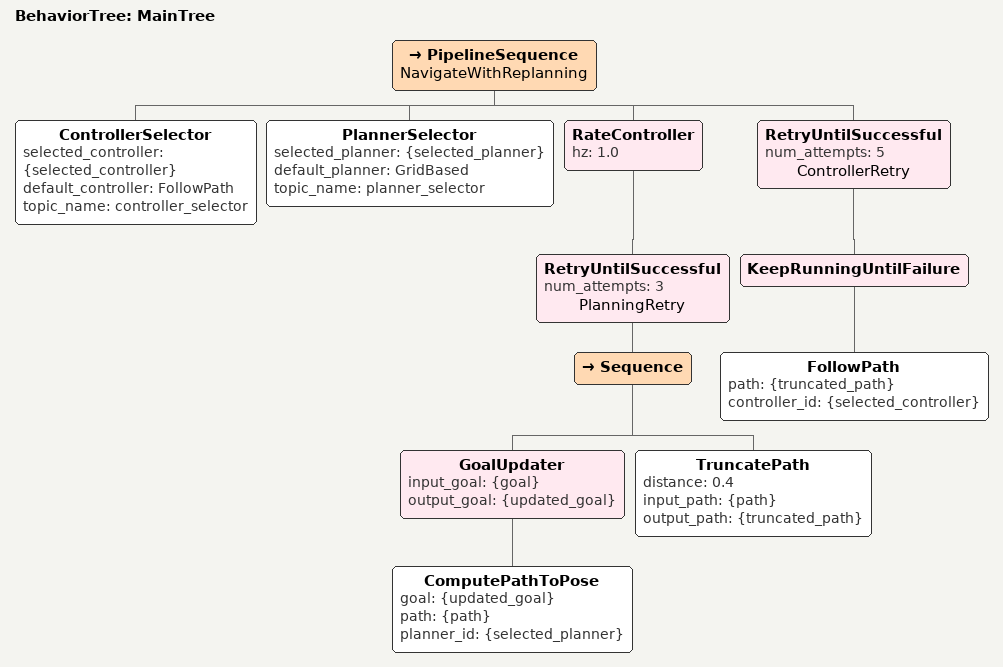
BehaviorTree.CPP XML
<root BTCPP_format="4" main_tree_to_execute="MainTree">
  <BehaviorTree ID="MainTree">
    <PipelineSequence name="NavigateWithReplanning">
      <ControllerSelector selected_controller="{selected_controller}" default_controller="FollowPath" topic_name="controller_selector"/>
      <PlannerSelector selected_planner="{selected_planner}" default_planner="GridBased" topic_name="planner_selector"/>
      <RateController hz="1.0">
        <RetryUntilSuccessful num_attempts="3" name="PlanningRetry">
          <Sequence>
            <GoalUpdater input_goal="{goal}" output_goal="{updated_goal}">
              <ComputePathToPose goal="{updated_goal}" path="{path}" planner_id="{selected_planner}"/>
            </GoalUpdater>
           <TruncatePath distance="0.4" input_path="{path}" output_path="{truncated_path}"/>
          </Sequence>
        </RetryUntilSuccessful>
      </RateController>
      <RetryUntilSuccessful num_attempts="5" name="ControllerRetry">
        <KeepRunningUntilFailure>
          <FollowPath path="{truncated_path}" controller_id="{selected_controller}"/>
        </KeepRunningUntilFailure>
      </RetryUntilSuccessful>
    </PipelineSequence>
  </BehaviorTree>
</root>
